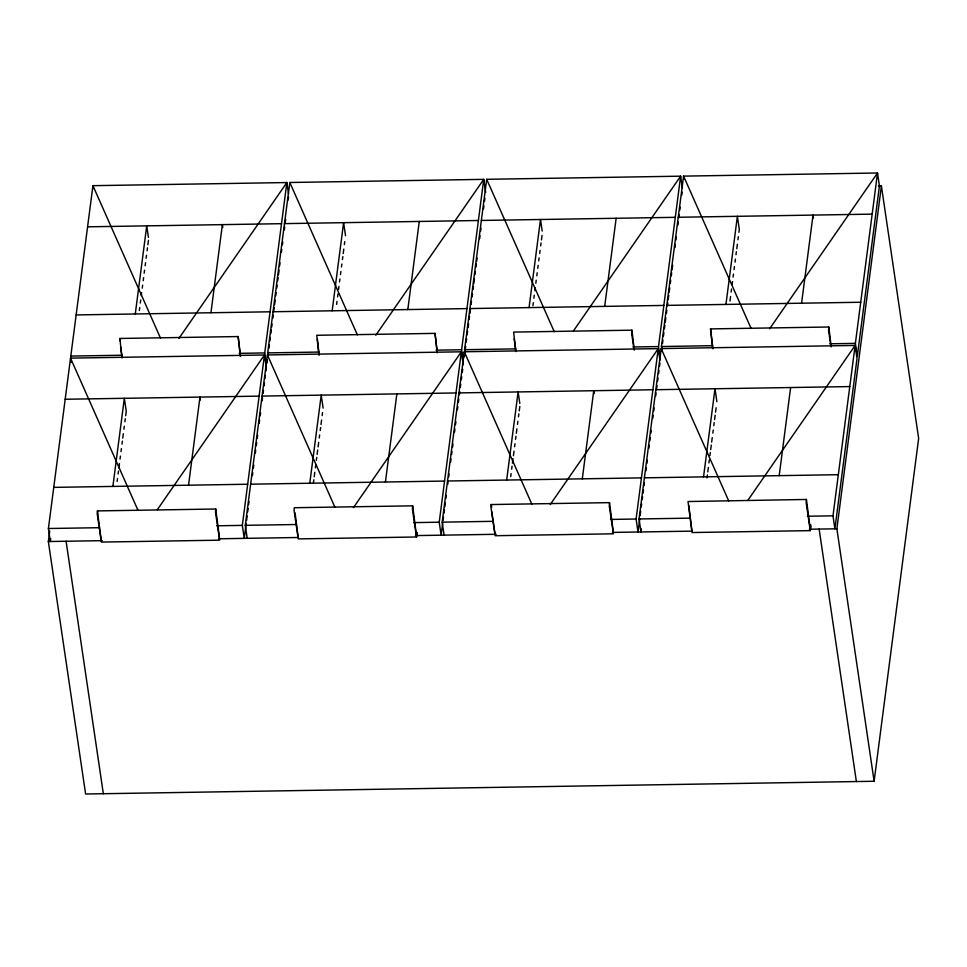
<?xml version="1.0" encoding="UTF-8"?>
<svg xmlns="http://www.w3.org/2000/svg" width="967" height="967" viewBox="0 0 967 967"><rect width="100%" height="100%" fill="white"/><g stroke="black" fill="none" stroke-linecap="round" stroke-linejoin="round"><path stroke-width="1.45" d="M295.068 512.921L298.211 537.495M711.228 334.268L712.909 348.749M50.707 538.51L50.32 541.508L48.41 528.514L70.531 358.128L264.462 354.986L266.384 367.98L265.985 370.965M71.232 358.95L70.809 356.074L92.929 185.676L286.861 182.545L288.565 194.077M878.447 185.99L881.396 185.942L918.65 438.414L874.12 781.263L85.604 794.004L48.35 541.532L49.716 531.052M98.138 516.704L101.124 539.26M112.885 486.425L124.332 398.307L126.242 411.289L125.662 415.774M135.283 313.973L146.73 225.855L148.434 237.399M117.128 481.481L117.515 478.496M118.107 474.023L118.494 471.026M118.881 468.04L119.461 463.568M120.041 459.083L120.428 456.098M121.008 451.613L121.395 448.628M121.975 444.155L122.374 441.157M122.761 438.172L123.341 433.7M123.921 429.215L124.308 426.229M124.888 421.745L125.275 418.759M139.333 310.528L139.719 307.542M140.3 303.058L140.698 300.072M141.279 295.6L141.666 292.602M142.246 288.13L142.632 285.144M143.213 280.66L143.6 277.674M144.18 273.19L144.566 270.204M145.159 265.732L145.546 262.734M146.126 258.262L146.513 255.276M147.093 250.791L147.48 247.806M147.866 244.82L148.447 240.336M188.541 485.204L199.976 397.086L200.411 399.975M210.939 312.752L222.374 224.634L222.809 227.523M246.186 523.425L244.252 538.365L242.33 525.383L264.462 354.986L157.367 509.633M266.433 364.474L264.728 352.931L286.861 182.545L178.907 338.414M247.201 538.317L245.292 525.335L267.424 354.937L461.344 351.807L463.266 364.789M268.113 355.771L267.69 352.882L289.822 182.497L483.742 179.354L485.664 192.336M246.573 520.427L247.165 515.943M247.685 511.918L248.132 508.473M248.64 504.569L249.015 501.631M252.399 475.595L252.786 472.597M253.378 468.113L253.765 465.127M255.312 453.172L255.699 450.187M256.279 445.702L256.678 442.705M257.258 438.22L257.645 435.235M259.192 423.28L259.579 420.282M260.171 415.81L260.558 412.812M262.105 400.858L262.492 397.872M263.084 393.388L263.471 390.39M264.051 385.906L264.438 382.92M265.018 378.435L265.405 375.45M267.025 362.976L267.424 359.942M267.98 355.626L268.391 352.472M268.935 348.289L269.37 344.989M269.89 340.94L270.337 337.519M270.845 333.591L271.304 330.049M271.691 327.051L272.078 324.066M272.863 318.083L273.25 315.097M273.83 310.612L274.217 307.627M274.604 304.641L275.184 300.157M275.764 295.672L276.163 292.675M276.743 288.19L277.13 285.205M277.71 280.72L278.097 277.734M278.484 274.737L279.076 270.252M279.656 265.78L280.043 262.782M281.397 252.327L281.784 249.329M282.376 244.844L282.763 241.859M284.31 229.904L284.697 226.919M285.277 222.434L285.676 219.436M288.19 200.012L288.577 197.014M309.778 483.234L321.213 395.128L323.135 408.11M332.165 310.794L343.611 222.676L345.533 235.658M313.429 482.787L313.828 479.801M314.215 476.804L314.795 472.331M315.375 467.847L315.762 464.861M316.342 460.377L316.729 457.391M317.116 454.405L317.696 449.933M318.095 446.935L318.675 442.463M319.255 437.978L319.642 434.993M320.222 430.508L320.609 427.523M320.996 424.537L321.576 420.065M322.168 415.58L322.555 412.595M336.613 304.363L337 301.366M337.58 296.893L337.967 293.908M338.547 289.423L338.933 286.437M339.514 281.953L339.9 278.967M340.481 274.495L340.88 271.509M341.46 267.025L341.847 264.039M342.427 259.555L342.814 256.569M343.2 253.584L343.781 249.099M344.361 244.627L344.748 241.641M385.422 482.013L396.869 393.907M407.82 309.561L419.267 221.455M416.874 532.672L416.487 535.585L412.667 505.838L412.389 509.065L416.511 536.987L298.235 538.897L294.065 510.262L294.343 507.723L412.595 505.838M416.511 536.987L417.043 532.877M442.681 523.232L441.133 535.186L439.223 522.204L461.344 351.807L353.39 507.687M463.314 361.295L461.61 349.752L483.742 179.354L375.788 335.235M444.095 535.138L442.173 522.156L464.305 351.758L658.237 348.628L659.929 360.171M464.994 352.592L464.571 349.703L486.703 179.306L680.635 176.175L682.327 187.719M443.043 520.488L443.466 517.248M443.998 513.151L444.433 509.778M444.82 506.781L445.328 502.864M445.908 498.452L446.283 495.515M447.733 484.37L448.12 481.373M448.7 476.888L449.087 473.903M450.646 461.948L451.033 458.962M451.613 454.478L452 451.48M452.592 446.996L452.979 444.01M454.526 432.056L454.913 429.058M455.493 424.573L455.892 421.588M457.439 409.633L457.826 406.648M458.406 402.163L458.793 399.166M459.385 394.681L459.772 391.695M460.352 387.211L460.739 384.225M461.319 379.741L461.706 376.743M462.299 372.271L462.685 369.273M464.293 356.859L465.671 346.295M466.203 342.161L466.638 338.825M467.158 334.812L467.605 331.343M468.113 327.475L468.572 323.872M469.164 319.388L469.551 316.402M469.938 313.405L470.518 308.932M471.098 304.448L471.485 301.45M472.077 296.966L472.464 293.98M473.044 289.496L473.431 286.51M473.818 283.512L474.398 279.028M474.978 274.543L475.377 271.558M475.957 267.073L476.344 264.088M476.731 261.102L477.118 258.104M479.644 238.68L480.031 235.682M480.611 231.198L480.998 228.212M483.524 208.787L483.911 205.79M484.491 201.305L484.89 198.32M514.19 338.813L515.822 350.513M506.66 480.055L518.107 391.949L519.799 403.481M529.058 307.603L540.493 219.497L542.197 231.04M510.709 476.61L511.096 473.625M511.676 469.14L512.063 466.154M512.45 463.169L513.03 458.696M513.417 455.699L514.009 451.226M514.589 446.742L514.976 443.756M515.556 439.272L515.943 436.286M516.33 433.301L516.91 428.828M517.49 424.344L517.889 421.358M518.469 416.874L518.856 413.888M519.243 410.902L519.823 406.418M532.914 305.657L533.3 302.671M533.881 298.187L534.268 295.201M534.848 290.716L535.235 287.731M535.815 283.258L536.202 280.273M536.794 275.788L537.181 272.803M537.761 268.318L538.148 265.333M538.728 260.848L539.115 257.863M539.695 253.39L540.082 250.405M540.674 245.92L541.061 242.935M541.447 239.949L542.028 235.465M582.303 478.834L593.75 390.716L594.173 393.605M604.701 306.382L616.148 218.276M639.767 518.554L638.015 532.007L636.105 519.013L658.237 348.628L550.271 504.508M660.207 358.104L658.503 346.573L680.635 176.175L573.528 330.811M641.363 528.961L640.976 531.959L639.054 518.965L661.186 348.579L855.118 345.437L857.028 358.431L834.908 528.816L832.986 515.834L855.118 345.437L748.023 500.084M661.887 349.401L661.452 346.524L683.584 176.127L877.516 172.996L879.426 185.978L857.294 356.364L855.384 343.382L877.516 172.996L769.563 328.865M640.154 515.556L640.686 511.434M641.266 507.022L641.641 504.085M642.221 499.673L642.596 496.736M643.067 493.146L643.454 490.148M644.034 485.664L644.421 482.678M645.98 470.724L646.367 467.726M646.947 463.241L647.334 460.256M648.893 448.301L649.28 445.316M649.86 440.831L650.247 437.833M650.827 433.349L651.214 430.363M652.773 418.409L653.16 415.411M653.74 410.939L654.127 407.941M655.686 395.987L656.073 393.001M656.653 388.516L657.04 385.519M657.62 381.034L658.007 378.049M658.6 373.564L658.986 370.579M659.567 366.094L659.953 363.108M661.561 350.731L661.972 347.6M662.516 343.394L662.939 340.118M663.471 336.045L663.906 332.648M664.426 328.695L664.885 325.178M665.272 322.18L665.852 317.696M666.432 313.211L666.819 310.226M667.399 305.741L667.786 302.756M668.185 299.77L668.765 295.286M669.152 292.288L669.732 287.803M670.312 283.319L670.699 280.333M671.291 275.849L671.678 272.863M672.065 269.866L672.645 265.381M674.978 247.455L675.365 244.458M675.945 239.973L676.332 236.988M677.891 225.033L678.278 222.047M678.858 217.563L679.245 214.565M679.825 210.081L680.212 207.095M681.771 195.141L682.158 192.143M703.541 476.876L714.988 388.758L716.898 401.74M725.939 304.424L737.386 216.306L739.296 229.3L738.909 232.285M707.01 477.916L707.397 474.918M707.784 471.932L708.364 467.46M708.944 462.975L709.331 459.99M709.923 455.505L710.31 452.52M710.697 449.534L711.277 445.05M711.664 442.064L712.244 437.592M712.824 433.107L713.211 430.122M713.803 425.637L714.19 422.652M714.577 419.666L715.157 415.181M715.544 412.196L716.124 407.723M729.988 300.979L730.568 296.494M731.149 292.022L731.536 289.036M732.128 284.552L732.515 281.566M733.095 277.082L733.482 274.096M734.062 269.612L734.449 266.626M735.029 262.154L735.416 259.168M735.996 254.684L736.395 251.698M736.781 248.712L737.362 244.228M737.942 239.756L738.329 236.758M779.197 475.655L790.631 387.537M801.583 303.203L813.029 215.085L813.452 217.974M810.455 527.764L810.829 524.851M810.261 529.215L806.418 499.455L688.033 501.535L691.997 532.539L810.273 530.629L810.817 526.507M874.12 781.263L836.878 528.792L881.396 185.942M609.5 502.635L609.283 505.886L613.392 533.808L495.116 535.718L490.946 507.083L491.224 504.544L609.5 502.635L613.38 532.406M806.393 499.455L806.164 502.707L810.273 530.629M240.541 356.376L238.16 336.552L119.86 338.462L122.023 357.947M215.738 509.005L215.508 512.256L219.63 540.178L101.342 542.088L97.184 513.441L97.462 510.914L215.738 509.005L219.606 538.764M437.217 351.783L435.041 333.373L316.741 335.283L318.905 354.756M435.017 333.361L437.181 352.846M634.304 350.018L631.922 330.182L631.669 333.434L634.062 349.667M831.197 346.827L828.816 327.003L828.562 330.255L830.955 346.476M238.136 336.552L240.3 356.025M87.586 226.822L281.518 223.679M284.479 223.631L478.399 220.5M481.361 220.452L675.292 217.321M678.242 217.273L872.174 214.13M76.151 314.928L270.071 311.797M273.032 311.749L466.964 308.606M469.914 308.558L663.846 305.427M666.795 305.379L860.727 302.248M631.898 330.182L513.622 332.092L515.786 351.577M828.792 327.003L710.515 328.913L712.667 348.398M70.809 356.074L121.915 355.24M239.175 353.342L264.728 352.931M267.69 352.882L318.796 352.061M436.057 350.163L461.61 349.752M464.571 349.703L515.689 348.882M632.938 346.984L658.503 346.573M661.452 346.524L712.57 345.69M829.831 343.793L855.384 343.382M65.188 399.262L259.12 396.132M262.081 396.083L456.001 392.953M458.962 392.904L652.894 389.761M655.844 389.713L849.775 386.582M53.753 487.38L247.673 484.237M250.634 484.189L444.566 481.058M447.516 481.01L641.447 477.879M644.397 477.831L838.329 474.688M48.41 528.514L99.516 527.692M216.777 525.794L242.33 525.383M245.292 525.335L296.398 524.513M413.658 522.615L439.223 522.204M442.173 522.156L493.291 521.322M610.552 519.436L636.105 519.013M639.054 518.965L690.172 518.143M807.433 516.245L832.986 515.834M48.35 541.532L102.309 540.662M218.506 538.788L298.489 537.495M415.58 535.597L496.18 534.292M612.389 532.418L692.372 531.125M809.343 529.227L836.878 528.792M710.527 328.913L711.228 333.41M491.248 504.544L491.707 507.228M119.884 338.462L120.343 341.146M97.486 510.914L98.151 515.085M751.117 328.478L683.584 176.127L684.007 179.016M661.186 348.579L728.719 500.93M486.703 179.306L554.236 331.669M531.838 504.109L464.305 351.758L464.728 354.647M289.822 182.497L357.355 334.848M267.424 354.937L334.957 507.3M160.462 338.027L92.929 185.676L93.364 188.565M138.063 510.479L70.531 358.128L71.171 362.456M819.134 529.07L856.375 781.554M691.985 531.125L688.77 505.245M491.744 511.603L495.092 534.316M319.146 355.107L317.406 339.163M120.585 346.935L122.047 356.871M66.094 541.254L103.336 793.726"/></g></svg>
